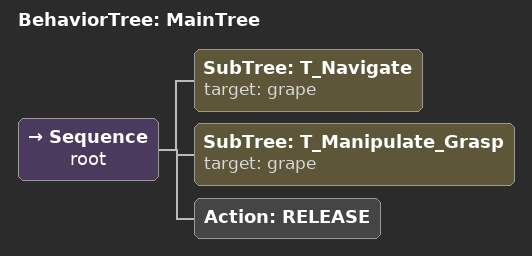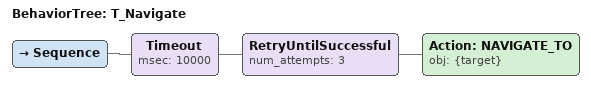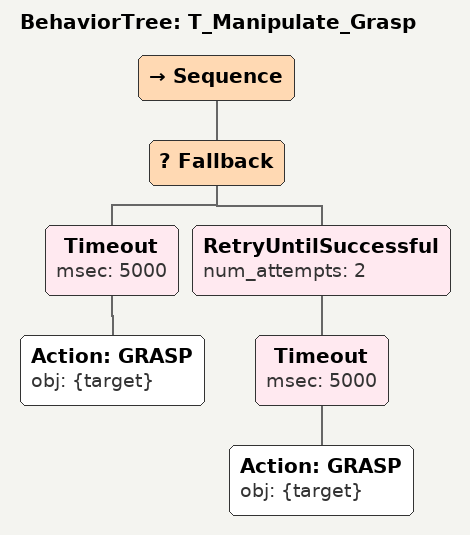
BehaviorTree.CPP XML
<root main_tree_to_execute="MainTree">
  <BehaviorTree ID="MainTree">
    <Sequence name="root">
      <!-- Timeout: Prevent getting stuck during navigation -->
      <SubTree ID="T_Navigate" target="grape"/>
      <!-- Fallback: Robust grasp with retry if grape moves -->
      <SubTree ID="T_Manipulate_Grasp" target="grape"/>
      <!-- Release: Ensure object is released at end -->
      <Action ID="RELEASE"/>
    </Sequence>
  </BehaviorTree>
  <BehaviorTree ID="T_Navigate">
    <Sequence>
      <Timeout msec="10000">
        <RetryUntilSuccessful num_attempts="3">
          <Action ID="NAVIGATE_TO" obj="{target}"/>
        </RetryUntilSuccessful>
      </Timeout>
    </Sequence>
  </BehaviorTree>
  <BehaviorTree ID="T_Manipulate_Grasp">
    <Sequence>
      <Fallback>
        <!-- Primary grasp attempt -->
        <Timeout msec="5000">
          <Action ID="GRASP" obj="{target}"/>
        </Timeout>
        <!-- Retry grasp up to 2 times if initial fails -->
        <RetryUntilSuccessful num_attempts="2">
          <Timeout msec="5000">
            <Action ID="GRASP" obj="{target}"/>
          </Timeout>
        </RetryUntilSuccessful>
      </Fallback>
    </Sequence>
  </BehaviorTree>
</root>
